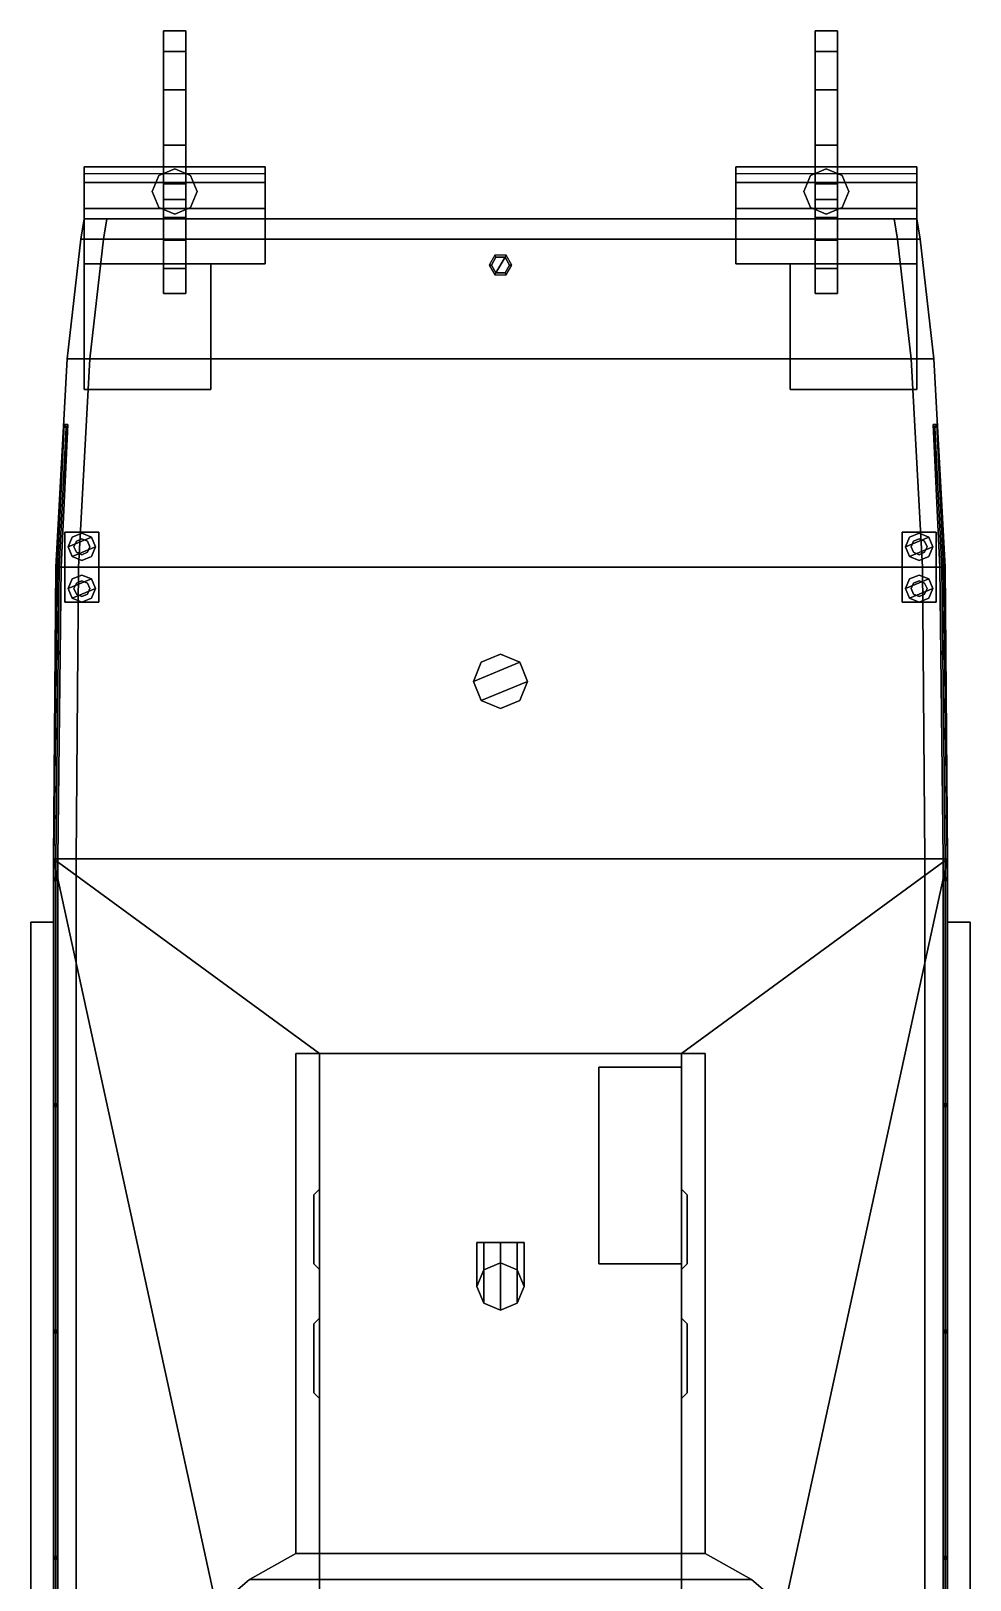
# Model space of a CAD drawing. Extents: x -4.2 to 4.5, y -27.1 to 28.6.
# Drawn here: x -4.15 to 4.15, y 14.91 to 28.61 of the extents above; entities that cross this region are included whole.
import ezdxf

# ---------------------------------------------------------------- set-up
doc = ezdxf.new("R2010")
doc.units = 0
doc.layers.get('0').update_dxf_attribs({"linetype": 'CONTINUOUS'})
doc.layers.add('RAILINGS', color=6, linetype='CONTINUOUS')
doc.layers.add('SUPERSTRUCTURE', color=3, linetype='CONTINUOUS')

msp = doc.modelspace()

# ---------------------------------------------------------------- linework, layer by layer
at = {"color": 1}
for points in [[(-2.98, 28.61, -1.2), (-2.98, 28.43, -1.3), (-2.98, 28.43, -0.23), (-2.98, 28.61, -0.36)], [(-2.78, 28.61, -0.36), (-2.78, 28.61, -1.2), (-2.98, 28.61, -1.2), (-2.98, 28.61, -0.36)], [(-2.78, 28.61, -1.2), (-2.78, 28.43, -1.3), (-2.98, 28.43, -1.3), (-2.98, 28.61, -1.2)], [(-2.98, 28.61, -0.36), (-2.98, 28.43, -0.23), (-2.78, 28.43, -0.23), (-2.78, 28.61, -0.36)], [(-2.78, 28.43, -0.23), (-2.78, 28.43, -1.3), (-2.78, 28.61, -1.2), (-2.78, 28.61, -0.36)], [(2.78, 28.61, -1.2), (2.78, 28.43, -1.3), (2.78, 28.43, -0.23), (2.78, 28.61, -0.36)], [(2.98, 28.61, -0.36), (2.98, 28.61, -1.2), (2.78, 28.61, -1.2), (2.78, 28.61, -0.36)], [(2.98, 28.61, -1.2), (2.98, 28.43, -1.3), (2.78, 28.43, -1.3), (2.78, 28.61, -1.2)], [(2.78, 28.61, -0.36), (2.78, 28.43, -0.23), (2.98, 28.43, -0.23), (2.98, 28.61, -0.36)], [(2.98, 28.43, -0.23), (2.98, 28.43, -1.3), (2.98, 28.61, -1.2), (2.98, 28.61, -0.36)], [(-2.98, 28.43, -1.3), (-2.98, 28.09, -1.36), (-2.98, 27.6, -0.17), (-2.98, 28.43, -0.23)], [(-2.78, 28.43, -1.3), (-2.78, 28.09, -1.36), (-2.98, 28.09, -1.36), (-2.98, 28.43, -1.3)], [(-2.98, 28.43, -0.23), (-2.98, 27.6, -0.17), (-2.78, 27.6, -0.17), (-2.78, 28.43, -0.23)], [(-2.78, 27.6, -0.17), (-2.78, 28.09, -1.36), (-2.78, 28.43, -1.3), (-2.78, 28.43, -0.23)], [(2.78, 28.43, -1.3), (2.78, 28.09, -1.36), (2.78, 27.6, -0.17), (2.78, 28.43, -0.23)], [(2.78, 28.43, -0.23), (2.78, 27.6, -0.17), (2.98, 27.6, -0.17), (2.98, 28.43, -0.23)], [(2.98, 28.43, -1.3), (2.98, 28.09, -1.36), (2.78, 28.09, -1.36), (2.78, 28.43, -1.3)], [(2.98, 27.6, -0.17), (2.98, 28.09, -1.36), (2.98, 28.43, -1.3), (2.98, 28.43, -0.23)], [(-2.98, 28.09, -1.36), (-2.98, 27.12, -0.38), (-2.98, 27.26, -0.17), (-2.98, 27.6, -0.17)], [(-2.98, 28.09, -1.36), (-2.98, 26.51, -1.36), (-2.98, 26.96, -0.38), (-2.98, 27.12, -0.38)], [(-2.78, 28.09, -1.36), (-2.78, 26.51, -1.36), (-2.98, 26.51, -1.36), (-2.98, 28.09, -1.36)], [(-2.78, 27.26, -0.17), (-2.78, 27.12, -0.38), (-2.78, 28.09, -1.36), (-2.78, 27.6, -0.17)], [(-2.78, 26.96, -0.38), (-2.78, 26.51, -1.36), (-2.78, 28.09, -1.36), (-2.78, 27.12, -0.38)], [(2.78, 28.09, -1.36), (2.78, 27.12, -0.38), (2.78, 27.26, -0.17), (2.78, 27.6, -0.17)], [(2.78, 28.09, -1.36), (2.78, 26.51, -1.36), (2.78, 26.96, -0.38), (2.78, 27.12, -0.38)], [(2.98, 28.09, -1.36), (2.98, 26.51, -1.36), (2.78, 26.51, -1.36), (2.78, 28.09, -1.36)], [(2.98, 27.26, -0.17), (2.98, 27.12, -0.38), (2.98, 28.09, -1.36), (2.98, 27.6, -0.17)], [(2.98, 26.96, -0.38), (2.98, 26.51, -1.36), (2.98, 28.09, -1.36), (2.98, 27.12, -0.38)], [(-2.98, 27.6, -0.17), (-2.98, 27.26, -0.17), (-2.78, 27.26, -0.17), (-2.78, 27.6, -0.17)], [(2.78, 27.6, -0.17), (2.78, 27.26, -0.17), (2.98, 27.26, -0.17), (2.98, 27.6, -0.17)], [(-2.98, 27.26, -0.17), (-2.98, 27.12, -0.38), (-2.78, 27.12, -0.38), (-2.78, 27.26, -0.17)], [(2.78, 27.26, -0.17), (2.78, 27.12, -0.38), (2.98, 27.12, -0.38), (2.98, 27.26, -0.17)], [(-2.98, 27.12, -0.38), (-2.98, 26.96, -0.38), (-2.78, 26.96, -0.38), (-2.78, 27.12, -0.38)], [(2.78, 27.12, -0.38), (2.78, 26.96, -0.38), (2.98, 26.96, -0.38), (2.98, 27.12, -0.38)], [(-2.98, 26.51, -1.36), (-2.98, 26.29, -1.16), (-2.98, 26.76, -0.5), (-2.98, 26.96, -0.38)], [(-2.98, 26.96, -0.38), (-2.98, 26.76, -0.5), (-2.78, 26.76, -0.5), (-2.78, 26.96, -0.38)], [(-2.78, 26.76, -0.5), (-2.78, 26.29, -1.16), (-2.78, 26.51, -1.36), (-2.78, 26.96, -0.38)], [(2.78, 26.51, -1.36), (2.78, 26.29, -1.16), (2.78, 26.76, -0.5), (2.78, 26.96, -0.38)], [(2.78, 26.96, -0.38), (2.78, 26.76, -0.5), (2.98, 26.76, -0.5), (2.98, 26.96, -0.38)], [(2.98, 26.76, -0.5), (2.98, 26.29, -1.16), (2.98, 26.51, -1.36), (2.98, 26.96, -0.38)], [(-2.98, 26.29, -1.16), (-2.98, 26.29, -1.16), (-2.98, 26.29, -0.68), (-2.98, 26.76, -0.5)], [(-2.98, 26.76, -0.5), (-2.98, 26.29, -0.68), (-2.78, 26.29, -0.68), (-2.78, 26.76, -0.5)], [(-2.78, 26.29, -0.68), (-2.78, 26.29, -1.16), (-2.78, 26.29, -1.16), (-2.78, 26.76, -0.5)], [(2.78, 26.29, -1.16), (2.78, 26.29, -1.16), (2.78, 26.29, -0.68), (2.78, 26.76, -0.5)], [(2.78, 26.76, -0.5), (2.78, 26.29, -0.68), (2.98, 26.29, -0.68), (2.98, 26.76, -0.5)], [(2.98, 26.29, -0.68), (2.98, 26.29, -1.16), (2.98, 26.29, -1.16), (2.98, 26.76, -0.5)], [(-2.78, 26.51, -1.36), (-2.78, 26.29, -1.16), (-2.98, 26.29, -1.16), (-2.98, 26.51, -1.36)], [(2.98, 26.51, -1.36), (2.98, 26.29, -1.16), (2.78, 26.29, -1.16), (2.78, 26.51, -1.36)], [(-2.98, 26.29, -0.68), (-2.98, 26.29, -1.16), (-2.78, 26.29, -1.16), (-2.78, 26.29, -0.68)], [(2.78, 26.29, -0.68), (2.78, 26.29, -1.16), (2.98, 26.29, -1.16), (2.98, 26.29, -0.68)]]:
    msp.add_3dface(points, dxfattribs=at)
for points in [[(-3.021, 27.331, -0.17), (-3.08, 27.19, -0.17), (-3.08, 27.19, 0.98), (-3.021, 27.331, 0.98)], [(-2.88, 27.39, -0.17), (-3.021, 27.331, -0.17), (-3.021, 27.331, 0.98), (-2.88, 27.39, 0.98)], [(-2.739, 27.331, -0.17), (-2.88, 27.39, -0.17), (-2.88, 27.39, 0.98), (-2.739, 27.331, 0.98)], [(-2.68, 27.19, -0.17), (-2.739, 27.331, -0.17), (-2.739, 27.331, 0.98), (-2.68, 27.19, 0.98)], [(2.739, 27.331, -0.17), (2.68, 27.19, -0.17), (2.68, 27.19, 0.98), (2.739, 27.331, 0.98)], [(2.88, 27.39, -0.17), (2.739, 27.331, -0.17), (2.739, 27.331, 0.98), (2.88, 27.39, 0.98)], [(3.021, 27.331, -0.17), (2.88, 27.39, -0.17), (2.88, 27.39, 0.98), (3.021, 27.331, 0.98)], [(3.08, 27.19, -0.17), (3.021, 27.331, -0.17), (3.021, 27.331, 0.98), (3.08, 27.19, 0.98)], [(-3.08, 27.19, -0.17), (-3.021, 27.049, -0.17), (-3.021, 27.049, 0.98), (-3.08, 27.19, 0.98)], [(-2.739, 27.049, -0.17), (-2.68, 27.19, -0.17), (-2.68, 27.19, 0.98), (-2.739, 27.049, 0.98)], [(2.68, 27.19, -0.17), (2.739, 27.049, -0.17), (2.739, 27.049, 0.98), (2.68, 27.19, 0.98)], [(3.021, 27.049, -0.17), (3.08, 27.19, -0.17), (3.08, 27.19, 0.98), (3.021, 27.049, 0.98)], [(-3.021, 27.049, -0.17), (-2.88, 26.99, -0.17), (-2.88, 26.99, 0.98), (-3.021, 27.049, 0.98)], [(-2.88, 26.99, -0.17), (-2.739, 27.049, -0.17), (-2.739, 27.049, 0.98), (-2.88, 26.99, 0.98)], [(2.739, 27.049, -0.17), (2.88, 26.99, -0.17), (2.88, 26.99, 0.98), (2.739, 27.049, 0.98)], [(2.88, 26.99, -0.17), (3.021, 27.049, -0.17), (3.021, 27.049, 0.98), (2.88, 26.99, 0.98)], [(-3.68, 26.95, -0.28), (-3.71, 26.77, -0.3), (-3.71, 26.77), (-3.68, 26.95)], [(-3.48, 26.95, -0.37), (-3.51, 26.77, -0.47), (-3.71, 26.77, -0.3), (-3.68, 26.95, -0.28)], [(-3.68, 26.95, 0.98), (-3.71, 26.77, 0.98), (3.71, 26.77, 0.98), (3.68, 26.95, 0.98)], [(-3.68, 26.95), (-3.71, 26.77), (-3.71, 26.77, 0.98), (-3.68, 26.95, 0.98)], [(3.68, 26.95), (3.68, 26.95, -0.28), (-3.68, 26.95, -0.28), (-3.68, 26.95)], [(3.68, 26.95, -0.28), (3.48, 26.95, -0.37), (-3.48, 26.95, -0.37), (-3.68, 26.95, -0.28)], [(3.68, 26.95, 0.98), (3.68, 26.95), (-3.68, 26.95), (-3.68, 26.95, 0.98)], [(3.48, 26.95, -0.37), (3.51, 26.77, -0.47), (-3.51, 26.77, -0.47), (-3.48, 26.95, -0.37)], [(3.71, 26.77, -0.3), (3.51, 26.77, -0.47), (3.48, 26.95, -0.37), (3.68, 26.95, -0.28)], [(3.71, 26.77), (3.71, 26.77, -0.3), (3.68, 26.95, -0.28), (3.68, 26.95)], [(3.71, 26.77, 0.98), (3.71, 26.77), (3.68, 26.95), (3.68, 26.95, 0.98)], [(-3.71, 26.77), (-3.71, 26.77, -0.3), (-3.83, 25.71, -0.59), (-3.83, 25.71)], [(-3.71, 26.77, -0.3), (-3.51, 26.77, -0.47), (-3.63, 25.71, -0.77), (-3.83, 25.71, -0.59)], [(3.83, 25.71, 0.98), (3.71, 26.77, 0.98), (-3.71, 26.77, 0.98), (-3.83, 25.71, 0.98)], [(-3.71, 26.77, 0.98), (-3.71, 26.77), (-3.83, 25.71), (-3.83, 25.71, 0.98)], [(-3.63, 25.71, -0.77), (-3.51, 26.77, -0.47), (3.51, 26.77, -0.47), (3.63, 25.71, -0.77)], [(3.63, 25.71, -0.77), (3.51, 26.77, -0.47), (3.71, 26.77, -0.3), (3.83, 25.71, -0.59)], [(3.83, 25.71, -0.59), (3.71, 26.77, -0.3), (3.71, 26.77), (3.83, 25.71)], [(3.83, 25.71), (3.71, 26.77), (3.71, 26.77, 0.98), (3.83, 25.71, 0.98)], [(-0.05, 26.627, 0.98), (-0.1, 26.54, 0.98), (-0.08, 26.54, 4.08), (-0.04, 26.609, 4.08)], [(-0.04, 26.471, 4.08), (0.04, 26.609, 4.08), (-0.04, 26.609, 4.08), (-0.08, 26.54, 4.08)], [(0.05, 26.627, 0.98), (-0.05, 26.627, 0.98), (-0.04, 26.609, 4.08), (0.04, 26.609, 4.08)], [(0.04, 26.471, 4.08), (0.08, 26.54, 4.08), (0.04, 26.609, 4.08), (-0.04, 26.471, 4.08)], [(0.1, 26.54, 0.98), (0.05, 26.627, 0.98), (0.04, 26.609, 4.08), (0.08, 26.54, 4.08)], [(-0.1, 26.54, 0.98), (-0.05, 26.453, 0.98), (-0.04, 26.471, 4.08), (-0.08, 26.54, 4.08)], [(-0.05, 26.453, 0.98), (0.05, 26.453, 0.98), (0.04, 26.471, 4.08), (-0.04, 26.471, 4.08)], [(0.05, 26.453, 0.98), (0.1, 26.54, 0.98), (0.08, 26.54, 4.08), (0.04, 26.471, 4.08)], [(-3.83, 25.71, -0.59), (-3.93, 23.87, -1.15), (-3.93, 23.87), (-3.83, 25.71)], [(-3.63, 25.71, -0.77), (-3.73, 23.87, -1.36), (-3.93, 23.87, -1.15), (-3.83, 25.71, -0.59)], [(-3.83, 25.71, 0.98), (-3.93, 23.87, 0.99), (3.93, 23.87, 0.99), (3.83, 25.71, 0.98)], [(-3.83, 25.71), (-3.93, 23.87), (-3.93, 23.87, 0.99), (-3.83, 25.71, 0.98)], [(3.63, 25.71, -0.77), (3.73, 23.87, -1.36), (-3.73, 23.87, -1.36), (-3.63, 25.71, -0.77)], [(3.93, 23.87, -1.15), (3.73, 23.87, -1.36), (3.63, 25.71, -0.77), (3.83, 25.71, -0.59)], [(3.93, 23.87), (3.93, 23.87, -1.15), (3.83, 25.71, -0.59), (3.83, 25.71)], [(3.93, 23.87, 0.99), (3.93, 23.87), (3.83, 25.71), (3.83, 25.71, 0.98)], [(-3.85, 24.18, 1.05), (-3.85, 23.56, 1.05), (-3.55, 23.56, 1.05), (-3.55, 24.18, 1.05)], [(-3.55, 24.18, 1.05), (-3.55, 24.18, 0.98), (-3.85, 24.18, 0.98), (-3.85, 24.18, 1.05)], [(-3.85, 24.18, 0.98), (-3.85, 23.56, 0.98), (-3.85, 23.56, 1.05), (-3.85, 24.18, 1.05)], [(-3.7, 24.17, 1.34), (-3.785, 24.135, 1.34), (-3.82, 24.05, 1.34), (-3.615, 24.135, 1.34)], [(-3.785, 24.135, 1.29), (-3.82, 24.05, 1.29), (-3.82, 24.05, 1.34), (-3.785, 24.135, 1.34)], [(-3.615, 24.135, 1.34), (-3.82, 24.05, 1.34), (-3.785, 23.965, 1.34), (-3.58, 24.05, 1.34)], [(-3.7, 24.17, 1.29), (-3.785, 24.135, 1.29), (-3.785, 24.135, 1.34), (-3.7, 24.17, 1.34)], [(-3.7, 24.12, 1.05), (-3.749, 24.099, 1.05), (-3.749, 24.099, 1.29), (-3.7, 24.12, 1.29)], [(-3.615, 24.135, 1.29), (-3.7, 24.17, 1.29), (-3.7, 24.17, 1.34), (-3.615, 24.135, 1.34)], [(-3.651, 24.099, 1.05), (-3.7, 24.12, 1.05), (-3.7, 24.12, 1.29), (-3.651, 24.099, 1.29)], [(-3.58, 24.05, 1.29), (-3.615, 24.135, 1.29), (-3.615, 24.135, 1.34), (-3.58, 24.05, 1.34)], [(-3.55, 23.56, 1.05), (-3.55, 23.56, 0.98), (-3.55, 24.18, 0.98), (-3.55, 24.18, 1.05)], [(3.55, 24.18, 1.05), (3.55, 23.56, 1.05), (3.85, 23.56, 1.05), (3.85, 24.18, 1.05)], [(3.85, 24.18, 1.05), (3.85, 24.18, 0.98), (3.55, 24.18, 0.98), (3.55, 24.18, 1.05)], [(3.55, 24.18, 0.98), (3.55, 23.56, 0.98), (3.55, 23.56, 1.05), (3.55, 24.18, 1.05)], [(3.7, 24.17, 1.34), (3.615, 24.135, 1.34), (3.58, 24.05, 1.34), (3.785, 24.135, 1.34)], [(3.785, 24.135, 1.34), (3.58, 24.05, 1.34), (3.615, 23.965, 1.34), (3.82, 24.05, 1.34)], [(3.615, 24.135, 1.29), (3.58, 24.05, 1.29), (3.58, 24.05, 1.34), (3.615, 24.135, 1.34)], [(3.7, 24.17, 1.29), (3.615, 24.135, 1.29), (3.615, 24.135, 1.34), (3.7, 24.17, 1.34)], [(3.7, 24.12, 1.05), (3.651, 24.099, 1.05), (3.651, 24.099, 1.29), (3.7, 24.12, 1.29)], [(3.785, 24.135, 1.29), (3.7, 24.17, 1.29), (3.7, 24.17, 1.34), (3.785, 24.135, 1.34)], [(3.749, 24.099, 1.05), (3.7, 24.12, 1.05), (3.7, 24.12, 1.29), (3.749, 24.099, 1.29)], [(3.82, 24.05, 1.29), (3.785, 24.135, 1.29), (3.785, 24.135, 1.34), (3.82, 24.05, 1.34)], [(3.85, 23.56, 1.05), (3.85, 23.56, 0.98), (3.85, 24.18, 0.98), (3.85, 24.18, 1.05)], [(-3.82, 24.05, 1.29), (-3.785, 23.965, 1.29), (-3.785, 23.965, 1.34), (-3.82, 24.05, 1.34)], [(-3.58, 24.05, 1.34), (-3.785, 23.965, 1.34), (-3.7, 23.93, 1.34), (-3.615, 23.965, 1.34)], [(-3.749, 24.099, 1.05), (-3.77, 24.05, 1.05), (-3.77, 24.05, 1.29), (-3.749, 24.099, 1.29)], [(-3.77, 24.05, 1.05), (-3.749, 24.001, 1.05), (-3.749, 24.001, 1.29), (-3.77, 24.05, 1.29)], [(-3.749, 24.001, 1.05), (-3.7, 23.98, 1.05), (-3.7, 23.98, 1.29), (-3.749, 24.001, 1.29)], [(-3.7, 23.98, 1.05), (-3.651, 24.001, 1.05), (-3.651, 24.001, 1.29), (-3.7, 23.98, 1.29)], [(-3.63, 24.05, 1.05), (-3.651, 24.099, 1.05), (-3.651, 24.099, 1.29), (-3.63, 24.05, 1.29)], [(-3.651, 24.001, 1.05), (-3.63, 24.05, 1.05), (-3.63, 24.05, 1.29), (-3.651, 24.001, 1.29)], [(-3.615, 23.965, 1.29), (-3.58, 24.05, 1.29), (-3.58, 24.05, 1.34), (-3.615, 23.965, 1.34)], [(3.58, 24.05, 1.29), (3.615, 23.965, 1.29), (3.615, 23.965, 1.34), (3.58, 24.05, 1.34)], [(3.82, 24.05, 1.34), (3.615, 23.965, 1.34), (3.7, 23.93, 1.34), (3.785, 23.965, 1.34)], [(3.651, 24.099, 1.05), (3.63, 24.05, 1.05), (3.63, 24.05, 1.29), (3.651, 24.099, 1.29)], [(3.63, 24.05, 1.05), (3.651, 24.001, 1.05), (3.651, 24.001, 1.29), (3.63, 24.05, 1.29)], [(3.651, 24.001, 1.05), (3.7, 23.98, 1.05), (3.7, 23.98, 1.29), (3.651, 24.001, 1.29)], [(3.7, 23.98, 1.05), (3.749, 24.001, 1.05), (3.749, 24.001, 1.29), (3.7, 23.98, 1.29)], [(3.77, 24.05, 1.05), (3.749, 24.099, 1.05), (3.749, 24.099, 1.29), (3.77, 24.05, 1.29)], [(3.749, 24.001, 1.05), (3.77, 24.05, 1.05), (3.77, 24.05, 1.29), (3.749, 24.001, 1.29)], [(3.785, 23.965, 1.29), (3.82, 24.05, 1.29), (3.82, 24.05, 1.34), (3.785, 23.965, 1.34)], [(-3.93, 23.87), (-3.93, 23.87, -1.15), (-3.95, 21.29, -1.15), (-3.95, 21.29)], [(-3.93, 23.87, -1.15), (-3.73, 23.87, -1.36), (-3.75, 21.29, -1.36), (-3.95, 21.29, -1.15)], [(3.95, 21.29, 0.99), (3.93, 23.87, 0.99), (-3.93, 23.87, 0.99), (-3.95, 21.29, 0.99)], [(-3.93, 23.87, 0.99), (-3.93, 23.87), (-3.95, 21.29), (-3.95, 21.29, 0.99)], [(-3.785, 23.965, 1.29), (-3.7, 23.93, 1.29), (-3.7, 23.93, 1.34), (-3.785, 23.965, 1.34)], [(-3.75, 21.29, -1.36), (-3.73, 23.87, -1.36), (3.73, 23.87, -1.36), (3.75, 21.29, -1.36)], [(-3.7, 23.93, 1.29), (-3.615, 23.965, 1.29), (-3.615, 23.965, 1.34), (-3.7, 23.93, 1.34)], [(3.615, 23.965, 1.29), (3.7, 23.93, 1.29), (3.7, 23.93, 1.34), (3.615, 23.965, 1.34)], [(3.7, 23.93, 1.29), (3.785, 23.965, 1.29), (3.785, 23.965, 1.34), (3.7, 23.93, 1.34)], [(3.75, 21.29, -1.36), (3.73, 23.87, -1.36), (3.93, 23.87, -1.15), (3.95, 21.29, -1.15)], [(3.95, 21.29, -1.15), (3.93, 23.87, -1.15), (3.93, 23.87), (3.95, 21.29)], [(3.95, 21.29), (3.93, 23.87), (3.93, 23.87, 0.99), (3.95, 21.29, 0.99)], [(-3.7, 23.8, 1.34), (-3.785, 23.765, 1.34), (-3.82, 23.68, 1.34), (-3.615, 23.765, 1.34)], [(-3.615, 23.765, 1.34), (-3.82, 23.68, 1.34), (-3.785, 23.595, 1.34), (-3.58, 23.68, 1.34)], [(-3.785, 23.765, 1.29), (-3.82, 23.68, 1.29), (-3.82, 23.68, 1.34), (-3.785, 23.765, 1.34)], [(-3.7, 23.8, 1.29), (-3.785, 23.765, 1.29), (-3.785, 23.765, 1.34), (-3.7, 23.8, 1.34)], [(-3.749, 23.729, 1.05), (-3.77, 23.68, 1.05), (-3.77, 23.68, 1.29), (-3.749, 23.729, 1.29)], [(-3.7, 23.75, 1.05), (-3.749, 23.729, 1.05), (-3.749, 23.729, 1.29), (-3.7, 23.75, 1.29)], [(-3.615, 23.765, 1.29), (-3.7, 23.8, 1.29), (-3.7, 23.8, 1.34), (-3.615, 23.765, 1.34)], [(-3.651, 23.729, 1.05), (-3.7, 23.75, 1.05), (-3.7, 23.75, 1.29), (-3.651, 23.729, 1.29)], [(-3.63, 23.68, 1.05), (-3.651, 23.729, 1.05), (-3.651, 23.729, 1.29), (-3.63, 23.68, 1.29)], [(-3.58, 23.68, 1.29), (-3.615, 23.765, 1.29), (-3.615, 23.765, 1.34), (-3.58, 23.68, 1.34)], [(3.7, 23.8, 1.34), (3.615, 23.765, 1.34), (3.58, 23.68, 1.34), (3.785, 23.765, 1.34)], [(3.615, 23.765, 1.29), (3.58, 23.68, 1.29), (3.58, 23.68, 1.34), (3.615, 23.765, 1.34)], [(3.785, 23.765, 1.34), (3.58, 23.68, 1.34), (3.615, 23.595, 1.34), (3.82, 23.68, 1.34)], [(3.7, 23.8, 1.29), (3.615, 23.765, 1.29), (3.615, 23.765, 1.34), (3.7, 23.8, 1.34)], [(3.651, 23.729, 1.05), (3.63, 23.68, 1.05), (3.63, 23.68, 1.29), (3.651, 23.729, 1.29)], [(3.7, 23.75, 1.05), (3.651, 23.729, 1.05), (3.651, 23.729, 1.29), (3.7, 23.75, 1.29)], [(3.785, 23.765, 1.29), (3.7, 23.8, 1.29), (3.7, 23.8, 1.34), (3.785, 23.765, 1.34)], [(3.749, 23.729, 1.05), (3.7, 23.75, 1.05), (3.7, 23.75, 1.29), (3.749, 23.729, 1.29)], [(3.77, 23.68, 1.05), (3.749, 23.729, 1.05), (3.749, 23.729, 1.29), (3.77, 23.68, 1.29)], [(3.82, 23.68, 1.29), (3.785, 23.765, 1.29), (3.785, 23.765, 1.34), (3.82, 23.68, 1.34)], [(-3.85, 23.56, 1.05), (-3.85, 23.56, 0.98), (-3.55, 23.56, 0.98), (-3.55, 23.56, 1.05)], [(-3.82, 23.68, 1.29), (-3.785, 23.595, 1.29), (-3.785, 23.595, 1.34), (-3.82, 23.68, 1.34)], [(-3.58, 23.68, 1.34), (-3.785, 23.595, 1.34), (-3.7, 23.56, 1.34), (-3.615, 23.595, 1.34)], [(-3.785, 23.595, 1.29), (-3.7, 23.56, 1.29), (-3.7, 23.56, 1.34), (-3.785, 23.595, 1.34)], [(-3.77, 23.68, 1.05), (-3.749, 23.631, 1.05), (-3.749, 23.631, 1.29), (-3.77, 23.68, 1.29)], [(-3.749, 23.631, 1.05), (-3.7, 23.61, 1.05), (-3.7, 23.61, 1.29), (-3.749, 23.631, 1.29)], [(-3.7, 23.61, 1.05), (-3.651, 23.631, 1.05), (-3.651, 23.631, 1.29), (-3.7, 23.61, 1.29)], [(-3.7, 23.56, 1.29), (-3.615, 23.595, 1.29), (-3.615, 23.595, 1.34), (-3.7, 23.56, 1.34)], [(-3.651, 23.631, 1.05), (-3.63, 23.68, 1.05), (-3.63, 23.68, 1.29), (-3.651, 23.631, 1.29)], [(-3.615, 23.595, 1.29), (-3.58, 23.68, 1.29), (-3.58, 23.68, 1.34), (-3.615, 23.595, 1.34)], [(3.55, 23.56, 1.05), (3.55, 23.56, 0.98), (3.85, 23.56, 0.98), (3.85, 23.56, 1.05)], [(3.58, 23.68, 1.29), (3.615, 23.595, 1.29), (3.615, 23.595, 1.34), (3.58, 23.68, 1.34)], [(3.82, 23.68, 1.34), (3.615, 23.595, 1.34), (3.7, 23.56, 1.34), (3.785, 23.595, 1.34)], [(3.615, 23.595, 1.29), (3.7, 23.56, 1.29), (3.7, 23.56, 1.34), (3.615, 23.595, 1.34)], [(3.63, 23.68, 1.05), (3.651, 23.631, 1.05), (3.651, 23.631, 1.29), (3.63, 23.68, 1.29)], [(3.651, 23.631, 1.05), (3.7, 23.61, 1.05), (3.7, 23.61, 1.29), (3.651, 23.631, 1.29)], [(3.7, 23.61, 1.05), (3.749, 23.631, 1.05), (3.749, 23.631, 1.29), (3.7, 23.61, 1.29)], [(3.7, 23.56, 1.29), (3.785, 23.595, 1.29), (3.785, 23.595, 1.34), (3.7, 23.56, 1.34)], [(3.749, 23.631, 1.05), (3.77, 23.68, 1.05), (3.77, 23.68, 1.29), (3.749, 23.631, 1.29)], [(3.785, 23.595, 1.29), (3.82, 23.68, 1.29), (3.82, 23.68, 1.34), (3.785, 23.595, 1.34)], [(0, 23.1, 2.41), (-0.17, 23.03, 2.41), (-0.24, 22.86, 2.41), (0.17, 23.03, 2.41)], [(-0.17, 23.03, 0.99), (-0.24, 22.86, 0.99), (-0.24, 22.86, 2.41), (-0.17, 23.03, 2.41)], [(0.17, 23.03, 2.41), (-0.24, 22.86, 2.41), (-0.17, 22.69, 2.41), (0.24, 22.86, 2.41)], [(0, 23.1, 0.99), (-0.17, 23.03, 0.99), (-0.17, 23.03, 2.41), (0, 23.1, 2.41)], [(0.17, 23.03, 0.99), (0, 23.1, 0.99), (0, 23.1, 2.41), (0.17, 23.03, 2.41)], [(0.24, 22.86, 0.99), (0.17, 23.03, 0.99), (0.17, 23.03, 2.41), (0.24, 22.86, 2.41)], [(-0.24, 22.86, 0.99), (-0.17, 22.69, 0.99), (-0.17, 22.69, 2.41), (-0.24, 22.86, 2.41)], [(0.24, 22.86, 2.41), (-0.17, 22.69, 2.41), (0, 22.62, 2.41), (0.17, 22.69, 2.41)], [(0.17, 22.69, 0.99), (0.24, 22.86, 0.99), (0.24, 22.86, 2.41), (0.17, 22.69, 2.41)], [(-0.17, 22.69, 0.99), (0, 22.62, 0.99), (0, 22.62, 2.41), (-0.17, 22.69, 2.41)], [(0, 22.62, 0.99), (0.17, 22.69, 0.99), (0.17, 22.69, 2.41), (0, 22.62, 2.41)], [(-3.95, 21.29), (-3.95, 21.29, -1.15), (-3.95, 11.13, -1.15), (-3.95, 11.13)], [(-3.95, 21.29, -1.15), (-3.75, 21.29, -1.36), (-3.75, 11.13, -1.36), (-3.95, 11.13, -1.15)], [(1.6, 19.57, 0.973), (3.95, 21.29, 0.99), (-3.95, 21.29, 0.99), (-1.6, 19.57, 0.973)], [(-3.95, 20.73, 0.25), (-3.95, 21.29), (-3.95, 11.13), (-3.95, 11.13, 0.25)], [(-3.95, 21.29, 0.99), (-3.95, 21.29), (-3.95, 20.73, 0.25), (-3.95, 20.73, 0.5)], [(-3.95, 11.13, 0.89), (-3.95, 21.29, 0.99), (-3.95, 20.73, 0.5), (-3.95, 11.13, 0.5)], [(-1.6, 13.62, 0.915), (-1.6, 19.57, 0.973), (-3.95, 21.29, 0.99), (-2.28, 13.62, 0.915)], [(-2.28, 11.13, 0.89), (-2.28, 13.62, 0.915), (-3.95, 21.29, 0.99), (-3.95, 11.13, 0.89)], [(-3.75, 11.13, -1.36), (-3.75, 21.29, -1.36), (3.75, 21.29, -1.36), (3.75, 11.13, -1.36)], [(2.28, 13.62, 0.915), (3.95, 21.29, 0.99), (1.6, 19.57, 0.973), (1.6, 13.62, 0.915)], [(3.95, 11.13, 0.89), (3.95, 21.29, 0.99), (2.28, 13.62, 0.915), (2.28, 11.13, 0.89)], [(3.75, 11.13, -1.36), (3.75, 21.29, -1.36), (3.95, 21.29, -1.15), (3.95, 11.13, -1.15)], [(3.95, 11.13, -1.15), (3.95, 21.29, -1.15), (3.95, 21.29), (3.95, 11.13)], [(3.95, 11.13), (3.95, 21.29), (3.95, 20.73, 0.25), (3.95, 11.13, 0.25)], [(3.95, 21.29), (3.95, 21.29, 0.99), (3.95, 20.73, 0.5), (3.95, 20.73, 0.25)], [(3.95, 11.13, 0.5), (3.95, 20.73, 0.5), (3.95, 21.29, 0.99), (3.95, 11.13, 0.89)], [(-4.15, 20.73, 0.5), (-4.15, 20.73, 0.25), (-4.15, 11.13, 0.25), (-4.15, 11.13, 0.5)], [(-4.15, 11.13, 0.25), (-4.15, 20.73, 0.25), (-3.95, 20.73, 0.25), (-3.95, 11.13, 0.25)], [(-3.95, 20.73, 0.5), (-3.95, 20.73, 0.25), (-4.15, 20.73, 0.25), (-4.15, 20.73, 0.5)], [(-3.95, 11.13, 0.5), (-3.95, 20.73, 0.5), (-4.15, 20.73, 0.5), (-4.15, 11.13, 0.5)], [(3.95, 11.13, 0.25), (3.95, 20.73, 0.25), (4.15, 20.73, 0.25), (4.15, 11.13, 0.25)], [(4.15, 11.13, 0.5), (4.15, 20.73, 0.5), (3.95, 20.73, 0.5), (3.95, 11.13, 0.5)], [(3.95, 20.73, 0.25), (3.95, 20.73, 0.5), (4.15, 20.73, 0.5), (4.15, 20.73, 0.25)], [(4.15, 20.73, 0.25), (4.15, 20.73, 0.5), (4.15, 11.13, 0.5), (4.15, 11.13, 0.25)], [(1.6, 19.45, 3.61), (1.6, 19.45, 3.07), (0.87, 19.45, 3.07), (0.87, 19.45, 3.61)], [(0.87, 19.45, 3.07), (0.87, 17.71, 3.07), (0.87, 17.71, 3.61), (0.87, 19.45, 3.61)], [(0.87, 19.45, 3.61), (0.87, 17.71, 3.61), (1.6, 17.71, 3.61), (1.6, 19.45, 3.61)], [(1.6, 17.71, 3.61), (1.6, 17.71, 3.07), (1.6, 19.45, 3.07), (1.6, 19.45, 3.61)], [(-1.6, 18.37, 2.64), (-1.6, 18.37, 0.97), (-1.65, 18.32, 1.01), (-1.65, 18.32, 2.59)], [(-1.6, 18.37, 0.97), (-1.6, 17.66, 0.97), (-1.65, 17.71, 1.01), (-1.65, 18.32, 1.01)], [(-1.65, 18.32, 2.59), (-1.65, 17.71, 2.59), (-1.6, 17.66, 2.64), (-1.6, 18.37, 2.64)], [(1.6, 17.66, 0.97), (1.6, 18.37, 0.97), (1.65, 18.32, 1.01), (1.65, 17.71, 1.01)], [(1.65, 17.71, 2.59), (1.65, 18.32, 2.59), (1.6, 18.37, 2.64), (1.6, 17.66, 2.64)], [(1.65, 18.32, 2.59), (1.65, 18.32, 1.01), (1.6, 18.37, 0.97), (1.6, 18.37, 2.64)], [(-1.65, 18.32, 1.01), (-1.65, 17.71, 1.01), (-1.65, 17.71, 2.59), (-1.65, 18.32, 2.59)], [(1.65, 17.71, 1.01), (1.65, 18.32, 1.01), (1.65, 18.32, 2.59), (1.65, 17.71, 2.59)], [(-0.148, 17.658, 5.892), (-0.21, 17.51, 6.04), (-0.21, 17.9, 6.04), (-0.148, 17.9, 5.892)], [(-0.21, 17.51, 6.04), (-0.148, 17.362, 6.188), (-0.148, 17.9, 6.188), (-0.21, 17.9, 6.04)], [(-0.148, 17.9, 6.188), (0, 17.9, 6.25), (0.148, 17.9, 6.188), (-0.21, 17.9, 6.04)], [(-0.21, 17.9, 6.04), (0.148, 17.9, 6.188), (0.21, 17.9, 6.04), (-0.148, 17.9, 5.892)], [(0, 17.72, 5.83), (-0.148, 17.658, 5.892), (-0.148, 17.9, 5.892), (0, 17.9, 5.83)], [(-0.148, 17.362, 6.188), (0, 17.3, 6.25), (0, 17.9, 6.25), (-0.148, 17.9, 6.188)], [(-0.148, 17.9, 5.892), (0.21, 17.9, 6.04), (0.148, 17.9, 5.892), (0, 17.9, 5.83)], [(0.148, 17.658, 5.892), (0, 17.72, 5.83), (0, 17.9, 5.83), (0.148, 17.9, 5.892)], [(0, 17.3, 6.25), (0.148, 17.362, 6.188), (0.148, 17.9, 6.188), (0, 17.9, 6.25)], [(0.21, 17.51, 6.04), (0.148, 17.658, 5.892), (0.148, 17.9, 5.892), (0.21, 17.9, 6.04)], [(0.148, 17.362, 6.188), (0.21, 17.51, 6.04), (0.21, 17.9, 6.04), (0.148, 17.9, 6.188)], [(-1.65, 17.71, 2.59), (-1.65, 17.71, 1.01), (-1.6, 17.66, 0.97), (-1.6, 17.66, 2.64)], [(0, 17.72, 3.07), (-0.148, 17.658, 3.07), (-0.148, 17.658, 5.892), (0, 17.72, 5.83)], [(0.148, 17.658, 3.07), (0, 17.72, 3.07), (0, 17.72, 5.83), (0.148, 17.658, 5.892)], [(0.87, 17.71, 3.61), (0.87, 17.71, 3.07), (1.6, 17.71, 3.07), (1.6, 17.71, 3.61)], [(1.6, 17.66, 2.64), (1.6, 17.66, 0.97), (1.65, 17.71, 1.01), (1.65, 17.71, 2.59)], [(-0.148, 17.658, 3.07), (-0.21, 17.51, 3.07), (-0.21, 17.51, 6.04), (-0.148, 17.658, 5.892)], [(0.21, 17.51, 3.07), (0.148, 17.658, 3.07), (0.148, 17.658, 5.892), (0.21, 17.51, 6.04)], [(-0.21, 17.51, 3.07), (-0.148, 17.362, 3.07), (-0.148, 17.362, 6.188), (-0.21, 17.51, 6.04)], [(0.148, 17.362, 3.07), (0.21, 17.51, 3.07), (0.21, 17.51, 6.04), (0.148, 17.362, 6.188)], [(-0.148, 17.362, 3.07), (0, 17.3, 3.07), (0, 17.3, 6.25), (-0.148, 17.362, 6.188)], [(0, 17.3, 3.07), (0.148, 17.362, 3.07), (0.148, 17.362, 6.188), (0, 17.3, 6.25)], [(-1.6, 17.23, 2.64), (-1.6, 17.23, 0.97), (-1.65, 17.18, 1.01), (-1.65, 17.18, 2.59)], [(-1.6, 17.23, 0.97), (-1.6, 16.52, 0.97), (-1.65, 16.57, 1.01), (-1.65, 17.18, 1.01)], [(-1.65, 17.18, 2.59), (-1.65, 16.57, 2.59), (-1.6, 16.52, 2.64), (-1.6, 17.23, 2.64)], [(-1.65, 17.18, 1.01), (-1.65, 16.57, 1.01), (-1.65, 16.57, 2.59), (-1.65, 17.18, 2.59)], [(1.65, 17.18, 2.59), (1.65, 17.18, 1.01), (1.6, 17.23, 0.97), (1.6, 17.23, 2.64)], [(1.6, 16.52, 0.97), (1.6, 17.23, 0.97), (1.65, 17.18, 1.01), (1.65, 16.57, 1.01)], [(1.65, 16.57, 2.59), (1.65, 17.18, 2.59), (1.6, 17.23, 2.64), (1.6, 16.52, 2.64)], [(1.65, 16.57, 1.01), (1.65, 17.18, 1.01), (1.65, 17.18, 2.59), (1.65, 16.57, 2.59)], [(-1.65, 16.57, 2.59), (-1.65, 16.57, 1.01), (-1.6, 16.52, 0.97), (-1.6, 16.52, 2.64)], [(1.6, 16.52, 2.64), (1.6, 16.52, 0.97), (1.65, 16.57, 1.01), (1.65, 16.57, 2.59)]]:
    msp.add_3dface(points)
at = {"layer": 'RAILINGS'}
for points in [[(-3.9, 23.87, 1.95), (-3.917, 23.87, 1.98), (-3.857, 25.13, 1.98), (-3.84, 25.1, 1.95)], [(-3.917, 23.87, 1.98), (-3.883, 23.87, 1.98), (-3.823, 25.13, 1.98), (-3.857, 25.13, 1.98)], [(-3.883, 23.87, 1.98), (-3.9, 23.87, 1.95), (-3.84, 25.1, 1.95), (-3.823, 25.13, 1.98)], [(-3.823, 25.13, 0.98), (-3.857, 25.13, 0.98), (-3.857, 25.13, 1.98), (-3.823, 25.13, 1.98)], [(-3.857, 25.13, 0.98), (-3.84, 25.1, 0.98), (-3.84, 25.1, 1.95), (-3.857, 25.13, 1.98)], [(-3.84, 25.1, 0.98), (-3.823, 25.13, 0.98), (-3.823, 25.13, 1.98), (-3.84, 25.1, 1.95)], [(3.857, 25.13, 0.98), (3.823, 25.13, 0.98), (3.823, 25.13, 1.98), (3.857, 25.13, 1.98)], [(3.823, 25.13, 0.98), (3.84, 25.1, 0.98), (3.84, 25.1, 1.95), (3.823, 25.13, 1.98)], [(3.9, 23.87, 1.95), (3.883, 23.87, 1.98), (3.823, 25.13, 1.98), (3.84, 25.1, 1.95)], [(3.883, 23.87, 1.98), (3.917, 23.87, 1.98), (3.857, 25.13, 1.98), (3.823, 25.13, 1.98)], [(3.84, 25.1, 0.98), (3.857, 25.13, 0.98), (3.857, 25.13, 1.98), (3.84, 25.1, 1.95)], [(3.917, 23.87, 1.98), (3.9, 23.87, 1.95), (3.84, 25.1, 1.95), (3.857, 25.13, 1.98)], [(-3.93, 21.29, 1.95), (-3.947, 21.29, 1.98), (-3.917, 23.87, 1.98), (-3.9, 23.87, 1.95)], [(-3.947, 21.29, 1.98), (-3.913, 21.29, 1.98), (-3.883, 23.87, 1.98), (-3.917, 23.87, 1.98)], [(-3.913, 21.29, 1.98), (-3.93, 21.29, 1.95), (-3.9, 23.87, 1.95), (-3.883, 23.87, 1.98)], [(3.913, 21.29, 1.98), (3.947, 21.29, 1.98), (3.917, 23.87, 1.98), (3.883, 23.87, 1.98)], [(3.93, 21.29, 1.95), (3.913, 21.29, 1.98), (3.883, 23.87, 1.98), (3.9, 23.87, 1.95)], [(3.947, 21.29, 1.98), (3.93, 21.29, 1.95), (3.9, 23.87, 1.95), (3.917, 23.87, 1.98)], [(-3.91, 23.13, 0.99), (-3.927, 23.1, 0.99), (-3.927, 23.1, 1.99), (-3.91, 23.13, 1.96)], [(-3.927, 23.1, 0.99), (-3.893, 23.1, 0.99), (-3.893, 23.1, 1.99), (-3.927, 23.1, 1.99)], [(-3.893, 23.1, 0.99), (-3.91, 23.13, 0.99), (-3.91, 23.13, 1.96), (-3.893, 23.1, 1.99)], [(3.91, 23.13, 0.99), (3.893, 23.1, 0.99), (3.893, 23.1, 1.99), (3.91, 23.13, 1.96)], [(3.893, 23.1, 0.99), (3.927, 23.1, 0.99), (3.927, 23.1, 1.99), (3.893, 23.1, 1.99)], [(3.927, 23.1, 0.99), (3.91, 23.13, 0.99), (3.91, 23.13, 1.96), (3.927, 23.1, 1.99)], [(-3.93, 11.13, 1.86), (-3.947, 11.13, 1.89), (-3.947, 21.29, 1.98), (-3.93, 21.29, 1.95)], [(-3.947, 11.13, 1.89), (-3.913, 11.13, 1.89), (-3.913, 21.29, 1.98), (-3.947, 21.29, 1.98)], [(-3.913, 11.13, 1.89), (-3.93, 11.13, 1.86), (-3.93, 21.29, 1.95), (-3.913, 21.29, 1.98)], [(3.913, 11.13, 1.89), (3.947, 11.13, 1.89), (3.947, 21.29, 1.98), (3.913, 21.29, 1.98)], [(3.93, 11.13, 1.86), (3.913, 11.13, 1.89), (3.913, 21.29, 1.98), (3.93, 21.29, 1.95)], [(3.947, 11.13, 1.89), (3.93, 11.13, 1.86), (3.93, 21.29, 1.95), (3.947, 21.29, 1.98)], [(-3.93, 21.13, 0.98), (-3.947, 21.1, 0.98), (-3.947, 21.1, 1.98), (-3.93, 21.13, 1.95)], [(-3.947, 21.1, 0.98), (-3.913, 21.1, 0.98), (-3.913, 21.1, 1.98), (-3.947, 21.1, 1.98)], [(-3.913, 21.1, 0.98), (-3.93, 21.13, 0.98), (-3.93, 21.13, 1.95), (-3.913, 21.1, 1.98)], [(3.93, 21.13, 0.98), (3.913, 21.1, 0.98), (3.913, 21.1, 1.98), (3.93, 21.13, 1.95)], [(3.913, 21.1, 0.98), (3.947, 21.1, 0.98), (3.947, 21.1, 1.98), (3.913, 21.1, 1.98)], [(3.947, 21.1, 0.98), (3.93, 21.13, 0.98), (3.93, 21.13, 1.95), (3.947, 21.1, 1.98)], [(-3.93, 19.13, 0.96), (-3.947, 19.1, 0.96), (-3.947, 19.1, 1.96), (-3.93, 19.13, 1.93)], [(-3.947, 19.1, 0.96), (-3.913, 19.1, 0.96), (-3.913, 19.1, 1.96), (-3.947, 19.1, 1.96)], [(-3.913, 19.1, 0.96), (-3.93, 19.13, 0.96), (-3.93, 19.13, 1.93), (-3.913, 19.1, 1.96)], [(3.93, 19.13, 0.96), (3.913, 19.1, 0.96), (3.913, 19.1, 1.96), (3.93, 19.13, 1.93)], [(3.913, 19.1, 0.96), (3.947, 19.1, 0.96), (3.947, 19.1, 1.96), (3.913, 19.1, 1.96)], [(3.947, 19.1, 0.96), (3.93, 19.13, 0.96), (3.93, 19.13, 1.93), (3.947, 19.1, 1.96)], [(-3.93, 17.13, 0.94), (-3.947, 17.1, 0.94), (-3.947, 17.1, 1.94), (-3.93, 17.13, 1.91)], [(-3.913, 17.1, 0.94), (-3.93, 17.13, 0.94), (-3.93, 17.13, 1.91), (-3.913, 17.1, 1.94)], [(3.93, 17.13, 0.94), (3.913, 17.1, 0.94), (3.913, 17.1, 1.94), (3.93, 17.13, 1.91)], [(3.947, 17.1, 0.94), (3.93, 17.13, 0.94), (3.93, 17.13, 1.91), (3.947, 17.1, 1.94)], [(-3.947, 17.1, 0.94), (-3.913, 17.1, 0.94), (-3.913, 17.1, 1.94), (-3.947, 17.1, 1.94)], [(3.913, 17.1, 0.94), (3.947, 17.1, 0.94), (3.947, 17.1, 1.94), (3.913, 17.1, 1.94)], [(-3.93, 15.13, 0.92), (-3.947, 15.1, 0.92), (-3.947, 15.1, 1.92), (-3.93, 15.13, 1.89)], [(-3.947, 15.1, 0.92), (-3.913, 15.1, 0.92), (-3.913, 15.1, 1.92), (-3.947, 15.1, 1.92)], [(-3.913, 15.1, 0.92), (-3.93, 15.13, 0.92), (-3.93, 15.13, 1.89), (-3.913, 15.1, 1.92)], [(3.93, 15.13, 0.92), (3.913, 15.1, 0.92), (3.913, 15.1, 1.92), (3.93, 15.13, 1.89)], [(3.913, 15.1, 0.92), (3.947, 15.1, 0.92), (3.947, 15.1, 1.92), (3.913, 15.1, 1.92)], [(3.947, 15.1, 0.92), (3.93, 15.13, 0.92), (3.93, 15.13, 1.89), (3.947, 15.1, 1.92)]]:
    msp.add_3dface(points, dxfattribs=at)
at = {"layer": 'SUPERSTRUCTURE'}
for points in [[(-3.68, 27.41, 0.98), (-3.68, 26.55, 0.98), (-3.68, 26.55, 3.12), (-3.68, 27.04, 3.12)], [(-2.08, 27.27, 3), (-2.08, 27.41, 2.8), (-3.68, 27.41, 2.8), (-3.68, 27.27, 3)], [(-3.68, 27.41, 2.8), (-3.68, 27.41, 0.98), (-3.68, 27.04, 3.12), (-3.68, 27.27, 3)], [(-2.08, 27.41, 2.8), (-2.08, 27.41, 0.98), (-3.68, 27.41, 0.98), (-3.68, 27.41, 2.8)], [(-2.08, 26.55, 3.12), (-2.08, 26.55, 0.98), (-2.08, 27.41, 0.98), (-2.08, 27.04, 3.12)], [(-2.08, 27.04, 3.12), (-2.08, 27.41, 0.98), (-2.08, 27.41, 2.8), (-2.08, 27.27, 3)], [(3.68, 27.41, 2.8), (3.68, 27.41, 0.98), (2.08, 27.41, 0.98), (2.08, 27.41, 2.8)], [(3.68, 27.27, 3), (3.68, 27.41, 2.8), (2.08, 27.41, 2.8), (2.08, 27.27, 3)], [(2.08, 27.41, 2.8), (2.08, 27.41, 0.98), (2.08, 27.04, 3.12), (2.08, 27.27, 3)], [(2.08, 27.41, 0.98), (2.08, 26.55, 0.98), (2.08, 26.55, 3.12), (2.08, 27.04, 3.12)], [(3.68, 27.04, 3.12), (3.68, 27.41, 0.98), (3.68, 27.41, 2.8), (3.68, 27.27, 3)], [(3.68, 26.55, 3.12), (3.68, 26.55, 0.98), (3.68, 27.41, 0.98), (3.68, 27.04, 3.12)], [(-2.08, 27.35, 0.98), (-2.08, 26.55, 0.98), (-3.68, 26.55, 0.98), (-3.68, 27.35, 0.98)], [(-3.68, 27.27, 3), (-3.68, 27.04, 3.12), (-2.08, 27.04, 3.12), (-2.08, 27.27, 3)], [(3.68, 27.35, 0.98), (3.68, 26.55, 0.98), (2.08, 26.55, 0.98), (2.08, 27.35, 0.98)], [(2.08, 27.27, 3), (2.08, 27.04, 3.12), (3.68, 27.04, 3.12), (3.68, 27.27, 3)], [(-3.68, 27.04, 3.12), (-3.68, 26.55, 3.12), (-2.08, 26.55, 3.12), (-2.08, 27.04, 3.12)], [(2.08, 27.04, 3.12), (2.08, 26.55, 3.12), (3.68, 26.55, 3.12), (3.68, 27.04, 3.12)], [(-3.68, 26.55, 0.98), (-3.68, 25.44, 0.98), (-3.68, 25.44, 2.89), (-3.68, 26.55, 2.89)], [(-2.56, 26.55, 0.98), (-2.56, 25.44, 0.98), (-3.68, 25.44, 0.98), (-3.68, 26.55, 0.98)], [(-3.68, 26.55, 2.89), (-3.68, 25.44, 2.89), (-2.56, 25.44, 2.89), (-2.56, 26.55, 2.89)], [(-3.68, 26.55, 3.12), (-3.68, 26.55, 2.89), (-2.56, 26.55, 2.89), (-2.08, 26.55, 3.12)], [(-2.56, 26.55, 2.89), (-2.56, 26.55, 0.98), (-2.08, 26.55, 0.98), (-2.08, 26.55, 3.12)], [(-2.56, 25.44, 2.89), (-2.56, 25.44, 0.98), (-2.56, 26.55, 0.98), (-2.56, 26.55, 2.89)], [(2.08, 26.55, 3.12), (2.08, 26.55, 0.98), (2.56, 26.55, 0.98), (2.56, 26.55, 2.89)], [(2.08, 26.55, 3.12), (2.56, 26.55, 2.89), (3.68, 26.55, 2.89), (3.68, 26.55, 3.12)], [(3.68, 26.55, 0.98), (3.68, 25.44, 0.98), (2.56, 25.44, 0.98), (2.56, 26.55, 0.98)], [(2.56, 26.55, 2.89), (2.56, 25.44, 2.89), (3.68, 25.44, 2.89), (3.68, 26.55, 2.89)], [(2.56, 26.55, 0.98), (2.56, 25.44, 0.98), (2.56, 25.44, 2.89), (2.56, 26.55, 2.89)], [(3.68, 25.44, 2.89), (3.68, 25.44, 0.98), (3.68, 26.55, 0.98), (3.68, 26.55, 2.89)], [(-3.68, 25.44, 2.89), (-3.68, 25.44, 0.98), (-2.56, 25.44, 0.98), (-2.56, 25.44, 2.89)], [(2.56, 25.44, 2.89), (2.56, 25.44, 0.98), (3.68, 25.44, 0.98), (3.68, 25.44, 2.89)], [(-1.81, 19.57, 2.75), (-1.81, 15.15, 2.75), (-1.81, 15.15, 3.07), (-1.81, 19.57, 3.07)], [(1.81, 19.57, 3.07), (1.81, 19.57, 2.75), (-1.81, 19.57, 2.75), (-1.81, 19.57, 3.07)], [(-1.81, 19.57, 3.07), (-1.81, 15.15, 3.07), (1.81, 15.15, 3.07), (1.81, 19.57, 3.07)], [(-1.6, 18.37, 2.64), (-1.6, 14.2, 2.64), (-1.6, 13.62, 2.75), (-1.6, 19.57, 2.75)], [(1.6, 19.57, 2.75), (1.6, 19.57, 0.973), (-1.6, 19.57, 0.973), (-1.6, 19.57, 2.75)], [(-1.6, 19.57, 2.75), (-1.6, 19.57, 0.973), (-1.6, 18.37, 0.97), (-1.6, 18.37, 2.64)], [(-1.6, 18.37, 0.97), (-1.6, 19.57, 0.973), (-1.6, 13.62, 0.915), (-1.6, 14.2, 0.97)], [(1.6, 14.2, 0.97), (1.6, 13.62, 0.915), (1.6, 19.57, 0.973), (1.6, 18.37, 0.97)], [(1.6, 18.37, 2.64), (1.6, 18.37, 0.97), (1.6, 19.57, 0.973), (1.6, 19.57, 2.75)], [(1.6, 13.62, 2.75), (1.6, 14.2, 2.64), (1.6, 18.37, 2.64), (1.6, 19.57, 2.75)], [(1.81, 15.15, 3.07), (1.81, 15.15, 2.75), (1.81, 19.57, 2.75), (1.81, 19.57, 3.07)], [(-1.6, 17.66, 2.64), (-1.6, 17.66, 0.97), (-1.6, 17.23, 0.97), (-1.6, 17.23, 2.64)], [(1.6, 17.23, 2.64), (1.6, 17.23, 0.97), (1.6, 17.66, 0.97), (1.6, 17.66, 2.64)], [(-1.6, 16.52, 2.64), (-1.6, 16.52, 0.97), (-1.6, 14.91, 0.97), (-1.6, 14.91, 2.64)], [(1.6, 14.91, 2.64), (1.6, 14.91, 0.97), (1.6, 16.52, 0.97), (1.6, 16.52, 2.64)], [(-1.81, 15.15, 2.75), (-2.22, 14.92, 2.75), (-2.22, 14.92, 3.07), (-1.81, 15.15, 3.07)], [(-1.81, 15.15, 3.07), (-2.22, 14.92, 3.07), (2.22, 14.92, 3.07), (1.81, 15.15, 3.07)], [(2.22, 14.92, 3.07), (2.22, 14.92, 2.75), (1.81, 15.15, 2.75), (1.81, 15.15, 3.07)], [(2.57, 14.62, 3.07), (2.22, 14.92, 3.07), (-2.22, 14.92, 3.07), (-2.57, 14.62, 3.07)], [(-2.22, 14.92, 3.07), (-2.22, 14.92, 2.75), (-2.57, 14.62, 2.75), (-2.57, 14.62, 3.07)], [(2.57, 14.62, 2.75), (2.22, 14.92, 2.75), (2.22, 14.92, 3.07), (2.57, 14.62, 3.07)]]:
    msp.add_3dface(points, dxfattribs=at)

doc.saveas('drawing.dxf')
